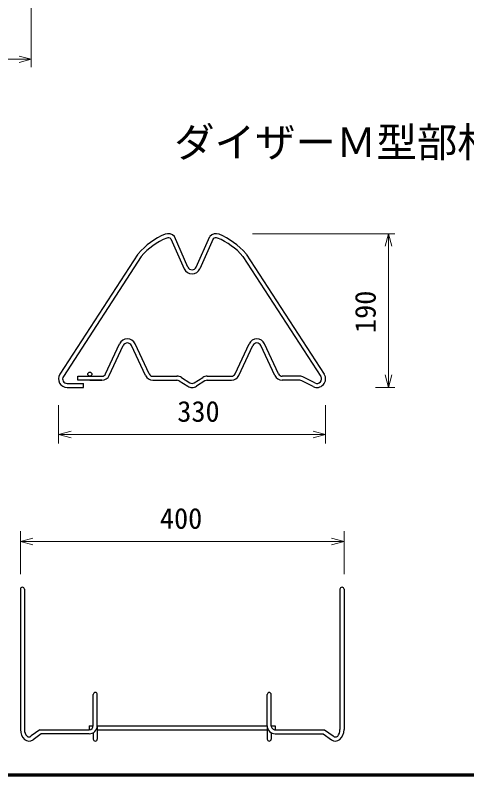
# Model space of a CAD drawing. Units: millimetres, scale not verified, with parts at other scales. Extents: x 400 to 16400, y 400 to 11650.
# Drawn here: x 7510 to 9743, y 400 to 4153 of the extents above; entities that cross this region are included whole.
import ezdxf
from ezdxf.enums import TextEntityAlignment as Align

# ---------------------------------------------------------------- set-up
doc = ezdxf.new("R2010")
doc.units = ezdxf.units.MM
doc.header["$LTSCALE"] = 40
for name, color, linetype, lineweight in [('C-DOC', 3, 'Continuous', 25), ('C-STR', 1, 'Continuous', 25), ('C-STR-DIM', 1, 'Continuous', 13), ('C-STR-HTXT', 7, 'Continuous', 13)]:
    doc.layers.add(name, color=color, linetype=linetype, lineweight=lineweight)
doc.layers.add('C-TTL-TXT', color=7, linetype='Continuous')
doc.styles.add('ＭＳ ゴシック', font='')
doc.styles.get('ＭＳ ゴシック').set_extended_font_data('MS Gothic')

msp = doc.modelspace()

# ---------------------------------------------------------------- linework, layer by layer
at = {"layer": 'C-DOC', "color": 2, "lineweight": 70}
msp.add_lwpolyline([(400, 400), (16400, 400), (16400, 11480), (400, 11480)], close=True, dxfattribs=at)
at = {"layer": 'C-STR', "color": 6}
for p, q in [((8280.43, 3048.35), (8346.08, 2900.47)), ((8364.36, 2908.59), (8297.33, 3059.56)), ((8405.31, 2908.59), (8472.34, 3059.56)), ((8489.24, 3048.35), (8423.59, 2900.47)), ((8116.65, 2972.57), (7731.67, 2379.15)), ((8653.02, 2972.57), (9038.01, 2379.15)), ((8133.43, 2961.69), (7748.44, 2368.27)), ((8636.24, 2961.69), (9021.23, 2368.27)), ((7957.46, 2381.06), (8026.4, 2529.17)), ((7975.6, 2372.62), (8044.53, 2520.73)), ((8154.07, 2372.62), (8085.14, 2520.73)), ((8172.21, 2381.06), (8103.28, 2529.17)), ((8597.46, 2381.06), (8666.4, 2529.17)), ((8615.6, 2372.62), (8684.53, 2520.73)), ((8794.07, 2372.62), (8725.14, 2520.73)), ((8812.21, 2381.06), (8743.28, 2529.17)), ((7819.33, 2349.5), (7819.33, 2369.5)), ((7819.33, 2369.5), (7939.33, 2369.5)), ((8190.34, 2369.5), (8310.34, 2369.5)), ((8459.33, 2369.5), (8579.33, 2369.5)), ((8917.69, 2369.5), (8830.34, 2369.5)), ((8992.19, 2336.16), (8935.99, 2365.07)), ((7767.24, 2333.68), (7847.24, 2333.68)), ((7939.33, 2349.5), (7819.33, 2349.5)), ((7847.24, 2313.68), (7847.24, 2333.68)), ((7879.33, 2349.5), (7939.33, 2349.5)), ((8190.34, 2349.5), (8310.34, 2349.5)), ((8321.12, 2345.88), (8363.33, 2319.95)), ((8331.88, 2362.76), (8374.08, 2336.81)), ((8395.59, 2336.81), (8437.79, 2362.76)), ((8448.55, 2345.88), (8406.34, 2319.95)), ((8459.33, 2349.5), (8579.33, 2349.5)), ((8917.69, 2349.5), (8830.34, 2349.5)), ((8983.04, 2318.37), (8926.84, 2347.28)), ((7767.24, 2313.68), (7847.24, 2313.68)), ((7536.06, 1316.78), (7536.06, 624)), ((7556.06, 1316.78), (7556.06, 624)), ((9116.06, 1316.78), (9116.06, 624)), ((9136.06, 1316.78), (9136.06, 624)), ((7896.06, 642.59), (7896.06, 796.78)), ((7916.06, 642.59), (7916.06, 796.78)), ((8756.06, 642.38), (8756.06, 796.78)), ((8776.06, 642.38), (8776.06, 796.78)), ((7876.06, 642.59), (7896.06, 642.59)), ((7876.06, 642.59), (7876.06, 622.59)), ((7916.06, 642.59), (8756.06, 642.59)), ((7916.06, 642.59), (7916.06, 576.78)), ((8756.06, 642.59), (8756.06, 576.78)), ((8776.06, 642.59), (8796.06, 642.59)), ((8796.06, 642.59), (8796.06, 622.59)), ((7631.96, 622.59), (7589.8, 591.97)), ((7638.46, 602.59), (7598.56, 573.61)), ((7631.96, 622.59), (7876.06, 622.59)), ((7876.06, 602.59), (7638.46, 602.59)), ((7896.06, 607.95), (7896.06, 576.78)), ((7896.06, 602.59), (7896.06, 576.78)), ((7916.06, 622.59), (8736.06, 622.59)), ((7916.06, 622.59), (8756.06, 622.59)), ((8776.06, 607.84), (8776.06, 576.78)), ((8776.06, 602.59), (8776.06, 576.78)), ((8793.91, 622.59), (9040.16, 622.59)), ((8795.91, 602.48), (9033.67, 602.48)), ((9033.67, 602.59), (9073.57, 573.61)), ((9040.16, 622.59), (9082.17, 592.08))]:
    msp.add_line(p, q, dxfattribs=at)
msp.add_circle((7879.33, 2379.5), 10, dxfattribs=at)
for centre, radius, start, end in [((8384.84, 2744.85), 352, 112.22255, 139.22255), ((8384.84, 2744.85), 332, 112.22255, 139.22255), ((8266.84, 3033.68), 40, 40.31868, 112.22255), ((8266.84, 3033.68), 20, 47.18302, 112.22255), ((8502.84, 3033.68), 40, 67.77745, 139.68132), ((8502.84, 3033.68), 20, 67.77745, 132.81698), ((8384.84, 2744.85), 332, 40.77745, 67.77745), ((8384.84, 2744.85), 352, 40.77745, 67.77745), ((8384.84, 2917.68), 42.4, 203.94047, 336.05953), ((8384.84, 2917.68), 22.4, 203.94047, 336.05953), ((8064.84, 2511.28), 42.4, 24.95723, 155.04277), ((8704.84, 2511.28), 42.4, 24.95723, 155.04277), ((8064.84, 2511.28), 22.4, 24.95723, 155.04277), ((8704.84, 2511.28), 22.4, 24.95723, 155.04277), ((7767.24, 2356.08), 42.4, 147.02632, 270), ((7767.24, 2356.08), 22.4, 147.02632, 270), ((7939.33, 2389.5), 20, 270, 335.04277), ((7939.33, 2389.5), 40, 270, 335.04277), ((8190.34, 2389.5), 40, 204.95723, 270), ((8190.34, 2389.5), 20, 204.95723, 270), ((8309.65, 2329.5), 40, 56.23956, 89.30012), ((8460.02, 2329.5), 40, 90.69988, 123.76044), ((8579.33, 2389.5), 20, 270, 335.04277), ((8579.33, 2389.5), 40, 270, 335.04277), ((8830.34, 2389.5), 40, 204.95723, 270), ((8830.34, 2389.5), 20, 204.95723, 270), ((8917.69, 2329.5), 40, 62.78, 90), ((9002.44, 2356.08), 42.4, 242.78, 32.97368), ((9002.44, 2356.08), 22.4, 242.78, 32.97368), ((8309.65, 2329.5), 20, 55.0005, 88.60024), ((8384.84, 2353.68), 20, 237.47861, 270), ((8384.84, 2353.68), 20, 270, 302.52139), ((8460.02, 2329.5), 20, 91.39976, 124.9995), ((8917.69, 2329.5), 20, 62.78, 90), ((8384.84, 2353.68), 40, 237.47861, 270), ((8384.84, 2353.68), 40, 270, 302.52139), ((7546.06, 1316.78), 10, 0, 180), ((9126.06, 1316.78), 10, 0, 180), ((7906.06, 796.78), 10, 0, 180), ((8766.06, 796.78), 10, 0, 180), ((7876.06, 642.59), 20, 270, 0), ((7876.06, 642.59), 40, 270, 0), ((8796.06, 642.48), 40, 179.77719, 269.77719), ((8796.06, 642.48), 20, 179.77719, 269.77719), ((7906.06, 576.78), 10, 180, 0), ((8766.06, 576.78), 10, 180, 0)]:
    msp.add_arc(centre, radius, start, end, dxfattribs=at)
for centre, major_axis, ratio, start_param, end_param in [((7578.46, 624), (0, -57.22), 0.740999, 4.712389, 6.7769616), ((7578.46, 624), (0, -37.13), 0.603212, 4.712389, 6.813759), ((9093.66, 624), (0, -57.22), 0.740999, 5.789409, 7.8539816), ((9093.66, 624), (0, 37.18), 0.602432, 2.6026396, 4.712389)]:
    msp.add_ellipse(centre, major_axis=major_axis, ratio=ratio, start_param=start_param, end_param=end_param, dxfattribs=at)
at = {"layer": 'C-STR-DIM'}
for p, q in [((7588.68, 4210.67), (7588.68, 3895.67)), ((7588.68, 3935.67), (7530.73, 3951.2)), ((6088.68, 3935.67), (7588.68, 3935.67)), ((7588.68, 3935.67), (7530.73, 3920.14)), ((8682.79, 3073.68), (9387.27, 3073.68)), ((9355.27, 3073.68), (9338.71, 3011.86)), ((9355.27, 3073.68), (9371.84, 3011.86)), ((9355.27, 2313.68), (9355.27, 3073.68)), ((9355.27, 2313.68), (9338.71, 2375.5)), ((9355.27, 2313.68), (9371.84, 2375.5)), ((9291.27, 2313.68), (9299.27, 2313.68)), ((9291.27, 2313.68), (9387.27, 2313.68)), ((7724.94, 2227.07), (7724.94, 2036.45)), ((9044.94, 2227.07), (9044.94, 2036.45)), ((7724.94, 2081.64), (7786.76, 2098.2)), ((7724.94, 2081.64), (7786.76, 2065.08)), ((7724.94, 2081.64), (9044.94, 2081.64)), ((9044.94, 2081.64), (8983.12, 2098.2)), ((9044.94, 2081.64), (8983.12, 2065.08)), ((7536.06, 1511.8), (7536.06, 1603.8)), ((9136.06, 1511.8), (9136.06, 1603.8)), ((7536.06, 1552.83), (7597.88, 1569.4)), ((7536.06, 1552.83), (7597.88, 1536.27)), ((7536.06, 1552.83), (9136.06, 1552.83)), ((9136.06, 1552.83), (9074.25, 1569.4)), ((9136.06, 1552.83), (9074.25, 1536.27)), ((7536.06, 1391.8), (7536.06, 1523.8)), ((9136.06, 1391.8), (9136.06, 1523.8))]:
    msp.add_line(p, q, dxfattribs=at)

# ---------------------------------------------------------------- texts
at = {"layer": 'C-STR-HTXT', "style": 'ＭＳ ゴシック'}
msp.add_text('190', height=102.6, rotation=90, dxfattribs=at).set_placement((9323.27, 2582.86), align=Align.BOTTOM_LEFT)
for s, p in [('330', (8311.63, 2113.64)), ('400', (8225.82, 1584.83))]:
    msp.add_text(s, height=102.6, dxfattribs=at).set_placement(p, align=Align.BOTTOM_LEFT)
at = {"layer": 'C-TTL-TXT', "style": 'ＭＳ ゴシック'}
msp.add_text('ダイザーＭ型部材模式図', height=146.6, dxfattribs=at).set_placement((8296.16, 3525.54), align=Align.MIDDLE_LEFT)

doc.saveas('drawing.dxf')
